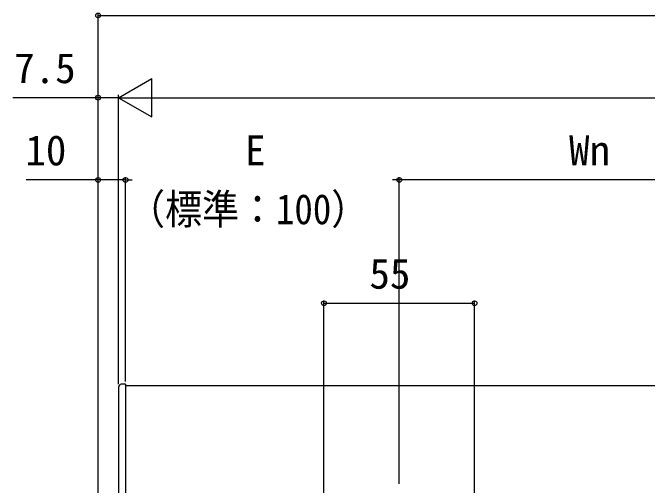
# Model space of a CAD drawing. Units: millimetres, scale not verified. Extents: x -875 to 875, y -1310 to 1300.
# Drawn here: x 3.3 to 235, y -1082.4 to -910 of the extents above; entities that cross this region are included whole.
import ezdxf
from ezdxf.enums import TextEntityAlignment as Align

# ---------------------------------------------------------------- set-up
doc = ezdxf.new("R2010")
doc.units = ezdxf.units.MM
doc.header["$LTSCALE"] = 4
for name, color, linetype in [('0-5_YKK_12', 2, 'Continuous'), ('0-6_YKK_13', 4, 'Continuous'), ('0-8_YKK_D', 6, 'Continuous')]:
    doc.layers.add(name, color=color, linetype=linetype)
doc.styles.add('ＭＳ ゴシック', font='')
doc.styles.get('ＭＳ ゴシック').set_extended_font_data('MS Gothic')

msp = doc.modelspace()

# ---------------------------------------------------------------- linework, layer by layer
at = {"layer": '0-5_YKK_12'}
msp.add_line((44.455, -1046), (694.414, -1046), dxfattribs=at)
at = {"layer": '0-6_YKK_13'}
for p, q in [((41.955, -1046.579), (41.955, -1095.419)), ((44.455, -1045.499), (42.903, -1045.581)), ((44.455, -1045.499), (44.455, -1046.498)), ((44.455, -1046.498), (44.455, -1095.501))]:
    msp.add_line(p, q, dxfattribs=at)
msp.add_arc((42.955, -1046.579), 1, 93, 180, dxfattribs=at)
at = {"layer": '0-8_YKK_D'}
for p, q in [((34.455, -1097.5), (34.455, -910)), ((34.455, -911), (704.455, -911)), ((41.955, -941), (54.079, -934)), ((54.079, -948), (54.079, -934)), ((34.455, -1097.5), (34.455, -940)), ((41.955, -1045.579), (41.955, -940)), ((41.955, -1045.579), (41.955, -940)), ((41.955, -941), (54.079, -948)), ((41.955, -941), (66.204, -941)), ((55.955, -941), (682.955, -941)), ((34.455, -1097.5), (34.455, -970)), ((44.455, -1044.499), (44.455, -970)), ((44.455, -1044.499), (44.455, -970)), ((44.455, -971), (46.931, -971)), ((144.455, -971), (141.979, -971)), ((144.455, -1081.925), (144.455, -970)), ((144.455, -1081.925), (144.455, -970)), ((294.455, -971), (144.455, -971)), ((116.954, -1098), (116.954, -1015)), ((171.954, -1098), (171.954, -1015)), ((116.954, -1016), (171.954, -1016))]:
    msp.add_line(p, q, dxfattribs=at)
for points in [[(41.955, -941), (34.455, -941), (3.262, -941)], [(44.455, -971), (34.455, -971), (8.205, -971)]]:
    msp.add_lwpolyline(points, dxfattribs=at)
for centre in [(34.455, -911), (34.455, -941), (34.455, -971), (44.455, -971), (44.455, -971), (144.455, -971), (144.455, -971), (116.954, -1016), (171.954, -1016)]:
    msp.add_circle(centre, 0.875, dxfattribs=at)

# ---------------------------------------------------------------- texts
at = {"layer": '0-8_YKK_D', "style": 'ＭＳ ゴシック'}
for s, p in [('7.5', (3.813, -939)), ('10', (7.904, -969)), ('E', (88.105, -969)), ('Wn', (206.458, -969)), ('55', (133.546, -1014))]:
    msp.add_text(s, height=11, dxfattribs=at).set_placement(p, align=Align.BOTTOM_LEFT)
at = {"layer": '0-8_YKK_D', "style": 'ＭＳ ゴシック', "width": 0.9}
msp.add_text('（標準：100）', height=11, dxfattribs=at).set_placement((45.402, -990.472), align=Align.BOTTOM_LEFT)

doc.saveas('drawing.dxf')
